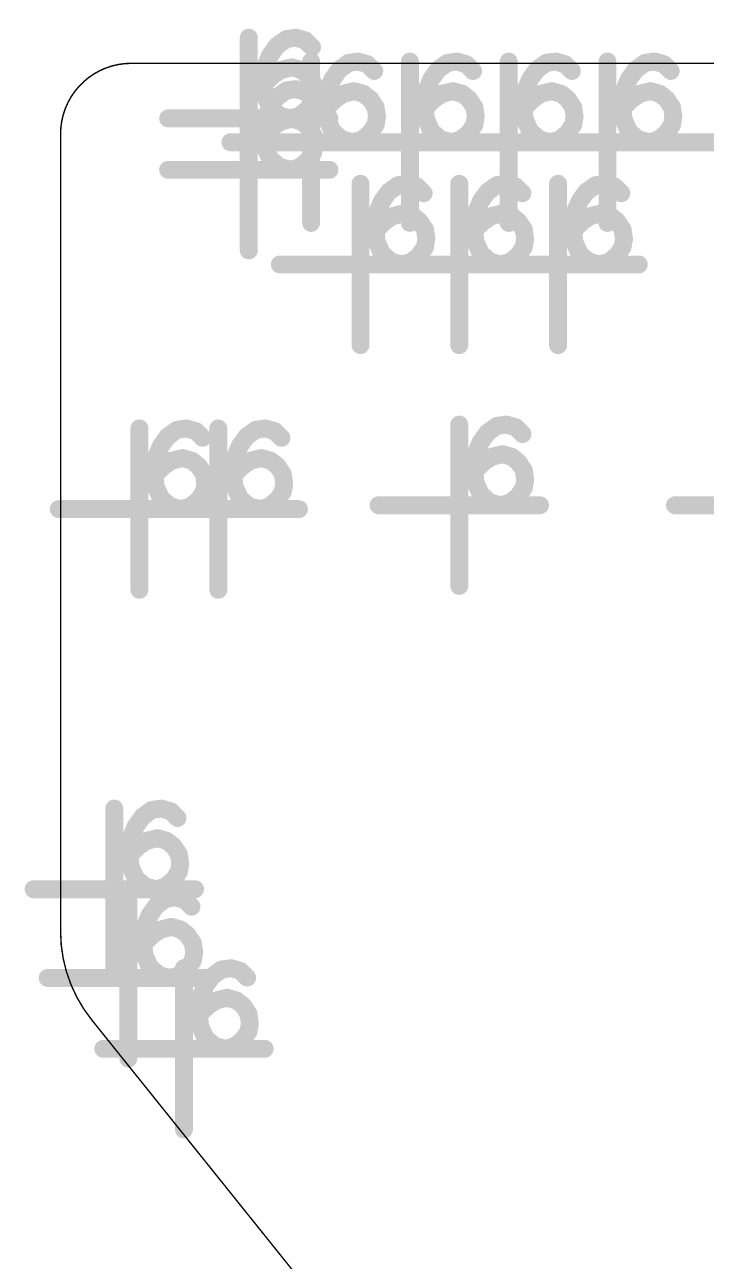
# Model space of a CAD drawing. Header units: millimetres. Extents: x 3362 to 3827, y -139 to 191.
# Drawn here: x 3576.26 to 3581.09, y 81.61 to 90.37 of the extents above; entities that cross this region are included whole.
import ezdxf

# ---------------------------------------------------------------- set-up
doc = ezdxf.new("R2010")
doc.units = ezdxf.units.MM
doc.header["$LTSCALE"] = 23.1
doc.layers.get('0').update_dxf_attribs({"linetype": 'CONTINUOUS'})

# ---------------------------------------------------------------- blocks, each defined once
blk = doc.blocks.new('PAD_R1')
at = {"const_width": 0.5}
blk.add_lwpolyline([(0.25, 0, 1), (-0.25, 0, 1)], format="xyb", close=True, dxfattribs=at)

msp = doc.modelspace()

# ---------------------------------------------------------------- linework, layer by layer
for points, const_width in [([(3577.8439, 90.2772), (3577.8439, 89.1342)], 0.127), ([(3578.0403, 90.2956), (3578.1141, 90.1923)], 0.0821), ([(3578.135, 90.3354), (3578.1527, 90.2097)], 0.0672), ([(3578.228, 90.3288), (3578.1931, 90.2067)], 0.0695), ([(3578.3127, 90.2792), (3578.2229, 90.1894)], 0.0675), ([(3577.9684, 90.2237), (3578.0717, 90.1499)], 0.0818), ([(3577.9236, 90.1452), (3578.0403, 90.0951)], 0.0727), ([(3578.0952, 90.1198), (3578.126, 89.9966)], 0.0785), ([(3578.1995, 90.1192), (3578.1647, 89.9971)], 0.0695), ([(3578.2854, 90.1083), (3578.2854, 88.9653)], 0.127), ([(3578.4817, 90.1267), (3578.5556, 90.0234)], 0.0821), ([(3578.5764, 90.1665), (3578.5942, 90.0408)], 0.0672), ([(3578.6694, 90.1599), (3578.6346, 90.0377)], 0.0695), ([(3578.7542, 90.1103), (3578.6644, 90.0205)], 0.0675), ([(3578.9854, 90.1083), (3578.9854, 88.9653)], 0.127), ([(3579.1817, 90.1267), (3579.2556, 90.0234)], 0.0821), ([(3579.2765, 90.1665), (3579.2942, 90.0408)], 0.0672), ([(3579.3694, 90.1599), (3579.3346, 90.0377)], 0.0695), ([(3579.4542, 90.1103), (3579.3644, 90.0205)], 0.0675), ([(3579.6854, 90.1083), (3579.6854, 88.9653)], 0.127), ([(3579.8818, 90.1267), (3579.9556, 90.0234)], 0.0821), ([(3579.9765, 90.1665), (3579.9942, 90.0408)], 0.0672), ([(3580.0695, 90.1599), (3580.0346, 90.0377)], 0.0695), ([(3580.1542, 90.1103), (3580.0644, 90.0205)], 0.0675), ([(3580.3854, 90.1083), (3580.3854, 88.9653)], 0.127), ([(3580.5818, 90.1267), (3580.6556, 90.0234)], 0.0821), ([(3580.6765, 90.1665), (3580.6943, 90.0408)], 0.0672), ([(3580.7695, 90.1599), (3580.7347, 90.0377)], 0.0695), ([(3580.8543, 90.1103), (3580.7644, 90.0205)], 0.0675), ([(3577.8915, 90.0097), (3578.017, 89.9904)], 0.0754), ([(3577.8991, 90.0591), (3578.0246, 90.0398)], 0.0754), ([(3577.937, 90.022), (3578.0268, 89.9322)], 0.0945), ([(3578.0087, 90.0824), (3578.0791, 89.9768)], 0.0687), ([(3578.279, 90.0791), (3578.1995, 89.9801)], 0.0609), ([(3578.3349, 90.0172), (3578.2292, 89.9468)], 0.0687), ([(3578.4098, 90.0548), (3578.5132, 89.981)], 0.0818), ([(3579.1098, 90.0548), (3579.2132, 89.981)], 0.0818), ([(3579.8099, 90.0548), (3579.9132, 89.981)], 0.0818), ([(3580.5099, 90.0548), (3580.6133, 89.981)], 0.0818), ([(3577.8439, 89.913), (3577.8439, 88.77)], 0.127), ([(3577.8902, 89.9089), (3578.0165, 89.9217)], 0.0955), ([(3578.0403, 89.9314), (3578.1141, 89.8281)], 0.0821), ([(3578.135, 89.9712), (3578.1527, 89.8454)], 0.0672), ([(3578.228, 89.9646), (3578.1931, 89.8424)], 0.0695), ([(3578.3127, 89.915), (3578.2229, 89.8252)], 0.0675), ([(3578.3688, 89.9291), (3578.2431, 89.9109)], 0.0675), ([(3578.365, 89.9763), (3578.4817, 89.9262)], 0.0727), ([(3578.4502, 89.9135), (3578.5206, 89.8079)], 0.0687), ([(3578.5367, 89.9509), (3578.5674, 89.8277)], 0.0785), ([(3578.641, 89.9503), (3578.6061, 89.8282)], 0.0695), ([(3579.0651, 89.9763), (3579.1818, 89.9262)], 0.0727), ([(3579.1502, 89.9135), (3579.2206, 89.8079)], 0.0687), ([(3579.2367, 89.9509), (3579.2675, 89.8277)], 0.0785), ([(3579.341, 89.9503), (3579.3062, 89.8282)], 0.0695), ([(3579.7651, 89.9763), (3579.8818, 89.9262)], 0.0727), ([(3579.8502, 89.9135), (3579.9206, 89.8079)], 0.0687), ([(3579.9367, 89.9509), (3579.9675, 89.8277)], 0.0785), ([(3580.041, 89.9503), (3580.0062, 89.8282)], 0.0695), ([(3580.4651, 89.9763), (3580.5818, 89.9262)], 0.0727), ([(3580.5502, 89.9135), (3580.6207, 89.8079)], 0.0687), ([(3580.6367, 89.9509), (3580.6675, 89.8277)], 0.0785), ([(3580.741, 89.9503), (3580.7062, 89.8282)], 0.0695), ([(3577.9192, 89.7991), (3578.0353, 89.8506)], 0.0939), ([(3577.9684, 89.8595), (3578.0717, 89.7857)], 0.0818), ([(3578.3349, 89.7656), (3578.2292, 89.8361)], 0.0687), ([(3578.3685, 89.8474), (3578.2433, 89.8686)], 0.058), ([(3578.333, 89.8408), (3578.4585, 89.8215)], 0.0754), ([(3578.3406, 89.8902), (3578.4661, 89.8709)], 0.0754), ([(3578.3785, 89.8531), (3578.4683, 89.7633)], 0.0945), ([(3578.7204, 89.9102), (3578.641, 89.8112)], 0.0609), ([(3578.7763, 89.8483), (3578.6707, 89.7778)], 0.0687), ([(3579.033, 89.8408), (3579.1585, 89.8215)], 0.0754), ([(3579.0406, 89.8902), (3579.1661, 89.8709)], 0.0754), ([(3579.0785, 89.8531), (3579.1683, 89.7633)], 0.0945), ([(3579.4205, 89.9102), (3579.341, 89.8112)], 0.0609), ([(3579.4764, 89.8483), (3579.3707, 89.7778)], 0.0687), ([(3579.733, 89.8408), (3579.8585, 89.8215)], 0.0754), ([(3579.7406, 89.8902), (3579.8661, 89.8709)], 0.0754), ([(3579.7786, 89.8531), (3579.8683, 89.7633)], 0.0945), ([(3580.1205, 89.9102), (3580.041, 89.8112)], 0.0609), ([(3580.1764, 89.8483), (3580.0707, 89.7778)], 0.0687), ([(3580.433, 89.8408), (3580.5586, 89.8215)], 0.0754), ([(3580.4406, 89.8902), (3580.5662, 89.8709)], 0.0754), ([(3580.4786, 89.8531), (3580.5684, 89.7633)], 0.0945), ([(3580.8205, 89.9102), (3580.741, 89.8112)], 0.0609), ([(3580.8764, 89.8483), (3580.7707, 89.7778)], 0.0687), ([(3577.9236, 89.781), (3578.0403, 89.7308)], 0.0727), ([(3577.9884, 89.7051), (3578.071, 89.8016)], 0.0879), ([(3578.0858, 89.6537), (3578.1166, 89.7769)], 0.0785), ([(3578.0952, 89.7555), (3578.126, 89.6323)], 0.0785), ([(3578.1901, 89.6542), (3578.1551, 89.7763)], 0.0692), ([(3578.1995, 89.755), (3578.1647, 89.6329)], 0.0695), ([(3578.275, 89.6997), (3578.1938, 89.7974)], 0.0743), ([(3578.3317, 89.74), (3578.458, 89.7528)], 0.0955), ([(3578.8102, 89.7602), (3578.6845, 89.742)], 0.0675), ([(3579.0317, 89.74), (3579.158, 89.7528)], 0.0955), ([(3579.5102, 89.7602), (3579.3846, 89.742)], 0.0675), ([(3579.7317, 89.74), (3579.858, 89.7528)], 0.0955), ([(3580.2103, 89.7602), (3580.0846, 89.742)], 0.0675), ([(3580.4317, 89.74), (3580.5581, 89.7528)], 0.0955), ([(3580.9103, 89.7602), (3580.7846, 89.742)], 0.0675), ([(3578.4154, 89.7057), (3577.2724, 89.7057)], 0.127), ([(3577.8915, 89.6455), (3578.017, 89.6262)], 0.0754), ([(3577.8991, 89.6949), (3578.0246, 89.6756)], 0.0754), ([(3577.937, 89.6578), (3578.0268, 89.568)], 0.0945), ([(3578.0087, 89.7182), (3578.0791, 89.6125)], 0.0687), ([(3578.279, 89.7149), (3578.1995, 89.6158)], 0.0609), ([(3578.3349, 89.653), (3578.2292, 89.5825)], 0.0687), ([(3578.3607, 89.6302), (3578.4767, 89.6817)], 0.0939), ([(3578.7763, 89.5967), (3578.6707, 89.6672)], 0.0687), ([(3578.81, 89.6785), (3578.6848, 89.6997)], 0.058), ([(3579.0607, 89.6302), (3579.1768, 89.6817)], 0.0939), ([(3579.4764, 89.5967), (3579.3707, 89.6672)], 0.0687), ([(3579.51, 89.6785), (3579.3848, 89.6997)], 0.058), ([(3579.7607, 89.6302), (3579.8768, 89.6817)], 0.0939), ([(3580.1764, 89.5967), (3580.0707, 89.6672)], 0.0687), ([(3580.21, 89.6785), (3580.0848, 89.6997)], 0.058), ([(3580.4607, 89.6302), (3580.5768, 89.6817)], 0.0939), ([(3580.8764, 89.5967), (3580.7707, 89.6672)], 0.0687), ([(3580.9101, 89.6785), (3580.7848, 89.6997)], 0.058), ([(3578.8569, 89.5368), (3577.7139, 89.5368)], 0.127), ([(3577.8902, 89.5446), (3578.0165, 89.5575)], 0.0955), ([(3578.3688, 89.5648), (3578.2431, 89.5467)], 0.0675), ([(3579.5569, 89.5368), (3578.4139, 89.5368)], 0.127), ([(3578.4299, 89.5362), (3578.5124, 89.6327)], 0.0879), ([(3578.5273, 89.4848), (3578.5581, 89.608)], 0.0785), ([(3578.6315, 89.4853), (3578.5966, 89.6074)], 0.0692), ([(3578.7165, 89.5308), (3578.6353, 89.6285)], 0.0743), ([(3580.2569, 89.5368), (3579.1139, 89.5368)], 0.127), ([(3579.1299, 89.5362), (3579.2125, 89.6327)], 0.0879), ([(3579.2273, 89.4848), (3579.2581, 89.608)], 0.0785), ([(3579.3315, 89.4853), (3579.2966, 89.6074)], 0.0692), ([(3579.4165, 89.5308), (3579.3353, 89.6285)], 0.0743), ([(3580.9569, 89.5368), (3579.8139, 89.5368)], 0.127), ([(3579.8299, 89.5362), (3579.9125, 89.6327)], 0.0879), ([(3579.9273, 89.4848), (3579.9581, 89.608)], 0.0785), ([(3580.0315, 89.4853), (3579.9966, 89.6074)], 0.0692), ([(3580.1165, 89.5308), (3580.0353, 89.6285)], 0.0743), ([(3580.5299, 89.5362), (3580.6125, 89.6327)], 0.0879), ([(3580.6273, 89.4848), (3580.6581, 89.608)], 0.0785), ([(3581.832, 89.5368), (3580.689, 89.5368)], 0.127), ([(3580.7316, 89.4853), (3580.6966, 89.6074)], 0.0692), ([(3580.8165, 89.5308), (3580.7354, 89.6285)], 0.0743), ([(3577.9192, 89.4349), (3578.0353, 89.4864)], 0.0939), ([(3578.3685, 89.4832), (3578.2433, 89.5044)], 0.058), ([(3577.9884, 89.3409), (3578.071, 89.4374)], 0.0879), ([(3578.0858, 89.2894), (3578.1166, 89.4126)], 0.0785), ([(3578.1901, 89.29), (3578.1551, 89.4121)], 0.0692), ([(3578.275, 89.3355), (3578.1938, 89.4332)], 0.0743), ([(3578.3349, 89.4014), (3578.2292, 89.4719)], 0.0687), ([(3578.4154, 89.3415), (3577.2724, 89.3415)], 0.127), ([(3578.9265, 89.3006), (3578.9442, 89.1749)], 0.0672), ([(3579.6265, 89.3006), (3579.6442, 89.1749)], 0.0672), ([(3580.3265, 89.3006), (3580.3443, 89.1749)], 0.0672), ([(3578.6354, 89.2425), (3578.6354, 88.0995)], 0.127), ([(3578.8317, 89.2608), (3578.9056, 89.1575)], 0.0821), ([(3579.0194, 89.294), (3578.9846, 89.1719)], 0.0695), ([(3579.1042, 89.2444), (3579.0144, 89.1546)], 0.0675), ([(3579.3354, 89.2425), (3579.3354, 88.0995)], 0.127), ([(3579.5318, 89.2608), (3579.6056, 89.1575)], 0.0821), ([(3579.7195, 89.294), (3579.6846, 89.1719)], 0.0695), ([(3579.8042, 89.2444), (3579.7144, 89.1546)], 0.0675), ([(3580.0354, 89.2425), (3580.0354, 88.0995)], 0.127), ([(3580.2318, 89.2608), (3580.3056, 89.1575)], 0.0821), ([(3580.4195, 89.294), (3580.3846, 89.1719)], 0.0695), ([(3580.5042, 89.2444), (3580.4144, 89.1546)], 0.0675), ([(3578.7598, 89.1889), (3578.8632, 89.1151)], 0.0818), ([(3579.4598, 89.1889), (3579.5632, 89.1151)], 0.0818), ([(3580.1599, 89.1889), (3580.2632, 89.1151)], 0.0818), ([(3578.7151, 89.1104), (3578.8318, 89.0603)], 0.0727), ([(3578.8002, 89.0476), (3578.8706, 88.942)], 0.0687), ([(3578.8867, 89.085), (3578.9175, 88.9618)], 0.0785), ([(3578.991, 89.0844), (3578.9561, 88.9623)], 0.0695), ([(3579.0704, 89.0443), (3578.991, 88.9453)], 0.0609), ([(3579.4151, 89.1104), (3579.5318, 89.0603)], 0.0727), ([(3579.5002, 89.0476), (3579.5706, 88.942)], 0.0687), ([(3579.5867, 89.085), (3579.6175, 88.9618)], 0.0785), ([(3579.691, 89.0844), (3579.6562, 88.9623)], 0.0695), ([(3579.7705, 89.0443), (3579.691, 88.9453)], 0.0609), ([(3580.1151, 89.1104), (3580.2318, 89.0603)], 0.0727), ([(3580.2002, 89.0476), (3580.2707, 88.942)], 0.0687), ([(3580.2867, 89.085), (3580.3175, 88.9618)], 0.0785), ([(3580.391, 89.0844), (3580.3562, 88.9623)], 0.0695), ([(3580.4705, 89.0443), (3580.391, 88.9453)], 0.0609), ([(3578.683, 88.9749), (3578.8085, 88.9556)], 0.0754), ([(3578.6906, 89.0243), (3578.8161, 89.005)], 0.0754), ([(3578.7285, 88.9872), (3578.8183, 88.8974)], 0.0945), ([(3579.1263, 88.9824), (3579.0207, 88.912)], 0.0687), ([(3579.383, 88.9749), (3579.5085, 88.9556)], 0.0754), ([(3579.3906, 89.0243), (3579.5161, 89.005)], 0.0754), ([(3579.4285, 88.9872), (3579.5183, 88.8974)], 0.0945), ([(3579.8264, 88.9824), (3579.7207, 88.912)], 0.0687), ([(3580.083, 88.9749), (3580.2086, 88.9556)], 0.0754), ([(3580.0906, 89.0243), (3580.2162, 89.005)], 0.0754), ([(3580.1286, 88.9872), (3580.2184, 88.8974)], 0.0945), ([(3580.5264, 88.9824), (3580.4207, 88.912)], 0.0687), ([(3578.6817, 88.8741), (3578.808, 88.8869)], 0.0955), ([(3579.1602, 88.8943), (3579.0345, 88.8761)], 0.0675), ([(3579.3817, 88.8741), (3579.508, 88.8869)], 0.0955), ([(3579.8603, 88.8943), (3579.7346, 88.8761)], 0.0675), ([(3580.0817, 88.8741), (3580.2081, 88.8869)], 0.0955), ([(3580.5603, 88.8943), (3580.4346, 88.8761)], 0.0675), ([(3578.7107, 88.7643), (3578.8268, 88.8158)], 0.0939), ([(3578.7799, 88.6703), (3578.8624, 88.7668)], 0.0879), ([(3579.1263, 88.7309), (3579.0207, 88.8013)], 0.0687), ([(3579.16, 88.8126), (3579.0348, 88.8338)], 0.058), ([(3579.4107, 88.7643), (3579.5268, 88.8158)], 0.0939), ([(3579.4799, 88.6703), (3579.5625, 88.7668)], 0.0879), ([(3579.8264, 88.7309), (3579.7207, 88.8013)], 0.0687), ([(3579.86, 88.8126), (3579.7348, 88.8338)], 0.058), ([(3580.1107, 88.7643), (3580.2268, 88.8158)], 0.0939), ([(3580.1799, 88.6703), (3580.2625, 88.7668)], 0.0879), ([(3580.5264, 88.7309), (3580.4207, 88.8013)], 0.0687), ([(3580.56, 88.8126), (3580.4348, 88.8338)], 0.058), ([(3579.2069, 88.671), (3578.0639, 88.671)], 0.127), ([(3579.9069, 88.671), (3578.7639, 88.671)], 0.127), ([(3578.8773, 88.6189), (3578.9081, 88.7421)], 0.0785), ([(3578.9815, 88.6194), (3578.9466, 88.7415)], 0.0692), ([(3579.0665, 88.6649), (3578.9853, 88.7626)], 0.0743), ([(3580.6069, 88.671), (3579.4639, 88.671)], 0.127), ([(3579.5773, 88.6189), (3579.6081, 88.7421)], 0.0785), ([(3579.6815, 88.6194), (3579.6466, 88.7415)], 0.0692), ([(3579.7665, 88.6649), (3579.6853, 88.7626)], 0.0743), ([(3580.2773, 88.6189), (3580.3081, 88.7421)], 0.0785), ([(3580.3816, 88.6194), (3580.3466, 88.7415)], 0.0692), ([(3580.4665, 88.6649), (3580.3853, 88.7626)], 0.0743), ([(3577.3603, 87.5678), (3577.378, 87.4421)], 0.0672), ([(3577.4533, 87.5612), (3577.4184, 87.4391)], 0.0695), ([(3577.9191, 87.5678), (3577.9369, 87.4421)], 0.0672), ([(3578.0121, 87.5612), (3577.9772, 87.4391)], 0.0695), ([(3579.3354, 87.5371), (3579.3354, 86.3941)], 0.127), ([(3579.5318, 87.5555), (3579.6056, 87.4522)], 0.0821), ([(3579.6265, 87.5953), (3579.6442, 87.4695)], 0.0672), ([(3579.7195, 87.5886), (3579.6846, 87.4665)], 0.0695), ([(3577.0692, 87.5097), (3577.0692, 86.3667)], 0.127), ([(3577.1937, 87.4561), (3577.297, 87.3824)], 0.0818), ([(3577.2656, 87.528), (3577.3394, 87.4247)], 0.0821), ([(3577.538, 87.5116), (3577.4482, 87.4218)], 0.0675), ([(3577.628, 87.5097), (3577.628, 86.3667)], 0.127), ([(3577.7525, 87.4561), (3577.8558, 87.3824)], 0.0818), ([(3577.8244, 87.528), (3577.8982, 87.4247)], 0.0821), ([(3578.0968, 87.5116), (3578.007, 87.4218)], 0.0675), ([(3579.4598, 87.4836), (3579.5632, 87.4098)], 0.0818), ([(3579.8042, 87.5391), (3579.7144, 87.4493)], 0.0675), ([(3577.1489, 87.3776), (3577.2656, 87.3275)], 0.0727), ([(3577.7077, 87.3776), (3577.8244, 87.3275)], 0.0727), ([(3579.4151, 87.4051), (3579.5318, 87.3549)], 0.0727), ([(3579.5867, 87.3796), (3579.6175, 87.2564)], 0.0785), ([(3579.691, 87.3791), (3579.6562, 87.2569)], 0.0695), ([(3577.1244, 87.2915), (3577.2499, 87.2722)], 0.0754), ([(3577.234, 87.3148), (3577.3044, 87.2092)], 0.0687), ([(3577.3205, 87.3522), (3577.3513, 87.229)], 0.0785), ([(3577.4248, 87.3517), (3577.39, 87.2295)], 0.0695), ([(3577.5043, 87.3115), (3577.4248, 87.2125)], 0.0609), ([(3577.6832, 87.2915), (3577.8087, 87.2722)], 0.0754), ([(3577.7928, 87.3148), (3577.8632, 87.2092)], 0.0687), ([(3577.8793, 87.3522), (3577.9101, 87.229)], 0.0785), ([(3577.9836, 87.3517), (3577.9488, 87.2295)], 0.0695), ([(3578.0631, 87.3115), (3577.9836, 87.2125)], 0.0609), ([(3579.3906, 87.319), (3579.5161, 87.2997)], 0.0754), ([(3579.4285, 87.2819), (3579.5183, 87.1921)], 0.0945), ([(3579.5002, 87.3423), (3579.5706, 87.2366)], 0.0687), ([(3579.7705, 87.339), (3579.691, 87.2399)], 0.0609), ([(3577.1168, 87.2421), (3577.2423, 87.2228)], 0.0754), ([(3577.1623, 87.2545), (3577.2521, 87.1647)], 0.0945), ([(3577.5602, 87.2496), (3577.4545, 87.1792)], 0.0687), ([(3577.6756, 87.2421), (3577.8011, 87.2228)], 0.0754), ([(3577.7211, 87.2545), (3577.8109, 87.1647)], 0.0945), ([(3578.119, 87.2496), (3578.0133, 87.1792)], 0.0687), ([(3579.383, 87.2696), (3579.5085, 87.2503)], 0.0754), ([(3579.8264, 87.277), (3579.7207, 87.2066)], 0.0687), ([(3577.1155, 87.1413), (3577.2418, 87.1541)], 0.0955), ([(3577.5941, 87.1615), (3577.4684, 87.1433)], 0.0675), ([(3577.6743, 87.1413), (3577.8006, 87.1541)], 0.0955), ([(3578.1529, 87.1615), (3578.0272, 87.1433)], 0.0675), ([(3579.3817, 87.1687), (3579.508, 87.1816)], 0.0955), ([(3579.4107, 87.059), (3579.5268, 87.1105)], 0.0939), ([(3579.8603, 87.1889), (3579.7346, 87.1708)], 0.0675), ([(3579.86, 87.1073), (3579.7348, 87.1284)], 0.058), ([(3577.1445, 87.0315), (3577.2606, 87.083)], 0.0939), ([(3577.2137, 86.9375), (3577.2963, 87.034)], 0.0879), ([(3577.5003, 86.9321), (3577.4191, 87.0298)], 0.0743), ([(3577.5602, 86.9981), (3577.4545, 87.0685)], 0.0687), ([(3577.5938, 87.0799), (3577.4686, 87.101)], 0.058), ([(3577.7033, 87.0315), (3577.8194, 87.083)], 0.0939), ([(3577.7725, 86.9375), (3577.8551, 87.034)], 0.0879), ([(3578.0591, 86.9321), (3577.9779, 87.0298)], 0.0743), ([(3578.119, 86.9981), (3578.0133, 87.0685)], 0.0687), ([(3578.1526, 87.0799), (3578.0274, 87.101)], 0.058), ([(3579.4799, 86.965), (3579.5625, 87.0615)], 0.0879), ([(3579.5773, 86.9135), (3579.6081, 87.0367)], 0.0785), ([(3579.6815, 86.9141), (3579.6466, 87.0362)], 0.0692), ([(3579.7665, 86.9595), (3579.6853, 87.0572)], 0.0743), ([(3579.8264, 87.0255), (3579.7207, 87.0959)], 0.0687), ([(3577.6407, 86.9382), (3576.4977, 86.9382)], 0.127), ([(3578.1995, 86.9382), (3577.0565, 86.9382)], 0.127), ([(3577.3111, 86.8861), (3577.3419, 87.0093)], 0.0785), ([(3577.4154, 86.8866), (3577.3804, 87.0087)], 0.0692), ([(3577.8699, 86.8861), (3577.9007, 87.0093)], 0.0785), ([(3577.9742, 86.8866), (3577.9392, 87.0087)], 0.0692), ([(3579.9069, 86.9656), (3578.7639, 86.9656)], 0.127), ([(3582.007, 86.9656), (3580.864, 86.9656)], 0.127), ([(3576.8914, 84.8173), (3576.8914, 83.6743)], 0.127), ([(3577.0878, 84.8356), (3577.1616, 84.7323)], 0.0821), ([(3577.1825, 84.8754), (3577.2002, 84.7497)], 0.0672), ([(3577.2755, 84.8688), (3577.2406, 84.7467)], 0.0695), ([(3577.0159, 84.7637), (3577.1192, 84.69)], 0.0818), ([(3577.3602, 84.8192), (3577.2704, 84.7294)], 0.0675), ([(3576.9711, 84.6852), (3577.0878, 84.6351)], 0.0727), ([(3577.1427, 84.6598), (3577.1735, 84.5366)], 0.0785), ([(3577.247, 84.6593), (3577.2122, 84.5371)], 0.0695), ([(3576.9466, 84.5991), (3577.0721, 84.5798)], 0.0754), ([(3576.9845, 84.5621), (3577.0743, 84.4723)], 0.0945), ([(3577.0562, 84.6224), (3577.1266, 84.5168)], 0.0687), ([(3577.3265, 84.6191), (3577.247, 84.5201)], 0.0609), ([(3576.939, 84.5497), (3577.0645, 84.5304)], 0.0754), ([(3577.3824, 84.5572), (3577.2767, 84.4868)], 0.0687), ([(3576.9377, 84.4489), (3577.064, 84.4617)], 0.0955), ([(3576.9667, 84.3391), (3577.0828, 84.3906)], 0.0939), ([(3577.4163, 84.4691), (3577.2906, 84.4509)], 0.0675), ([(3577.416, 84.3875), (3577.2908, 84.4086)], 0.058), ([(3577.0359, 84.2451), (3577.1185, 84.3416)], 0.0879), ([(3577.1333, 84.1937), (3577.1641, 84.3169)], 0.0785), ([(3577.2375, 84.1942), (3577.2026, 84.3163)], 0.0692), ([(3577.3225, 84.2397), (3577.2413, 84.3374)], 0.0743), ([(3577.3824, 84.3057), (3577.2767, 84.3761)], 0.0687), ([(3577.4629, 84.2458), (3576.3199, 84.2458)], 0.127), ([(3577.2816, 84.247), (3577.2993, 84.1213)], 0.0672), ([(3577.3745, 84.2404), (3577.3397, 84.1183)], 0.0695), ([(3576.9905, 84.1889), (3576.9905, 83.0459)], 0.127), ([(3577.1149, 84.1353), (3577.2183, 84.0616)], 0.0818), ([(3577.1868, 84.2073), (3577.2607, 84.1039)], 0.0821), ([(3577.4593, 84.1908), (3577.3695, 84.101)], 0.0675), ([(3577.0702, 84.0568), (3577.1869, 84.0067)], 0.0727), ([(3577.0457, 83.9707), (3577.1712, 83.9514)], 0.0754), ([(3577.1553, 83.994), (3577.2257, 83.8884)], 0.0687), ([(3577.2418, 84.0314), (3577.2726, 83.9082)], 0.0785), ([(3577.3461, 84.0309), (3577.3112, 83.9087)], 0.0695), ([(3577.4255, 83.9907), (3577.3461, 83.8917)], 0.0609), ([(3577.0381, 83.9213), (3577.1636, 83.902)], 0.0754), ([(3577.0836, 83.9337), (3577.1734, 83.8439)], 0.0945), ([(3577.4814, 83.9288), (3577.3758, 83.8584)], 0.0687), ([(3577.0368, 83.8205), (3577.1631, 83.8333)], 0.0955), ([(3577.5153, 83.8407), (3577.3896, 83.8225)], 0.0675), ([(3577.0658, 83.7107), (3577.1819, 83.7622)], 0.0939), ([(3577.135, 83.6167), (3577.2175, 83.7132)], 0.0879), ([(3577.2324, 83.5653), (3577.2632, 83.6885)], 0.0785), ([(3577.4216, 83.6113), (3577.3404, 83.709)], 0.0743), ([(3577.3847, 83.687), (3577.3847, 82.544)], 0.127), ([(3577.4814, 83.6773), (3577.3758, 83.7477)], 0.0687), ([(3577.5151, 83.7591), (3577.3899, 83.7802)], 0.058), ([(3577.581, 83.7053), (3577.6549, 83.602)], 0.0821), ([(3577.6758, 83.7451), (3577.6935, 83.6194)], 0.0672), ([(3577.7687, 83.7385), (3577.7339, 83.6164)], 0.0695), ([(3577.562, 83.6174), (3576.419, 83.6174)], 0.127), ([(3577.3366, 83.5658), (3577.3017, 83.6879)], 0.0692), ([(3577.5091, 83.6334), (3577.6125, 83.5597)], 0.0818), ([(3577.8535, 83.6889), (3577.7637, 83.5991)], 0.0675), ([(3577.4644, 83.5549), (3577.5811, 83.5048)], 0.0727), ([(3577.636, 83.5295), (3577.6668, 83.4063)], 0.0785), ([(3577.7403, 83.529), (3577.7054, 83.4068)], 0.0695), ([(3577.4399, 83.4688), (3577.5654, 83.4495)], 0.0754), ([(3577.4778, 83.4318), (3577.5676, 83.342)], 0.0945), ([(3577.5495, 83.4921), (3577.6199, 83.3865)], 0.0687), ([(3577.8197, 83.4888), (3577.7403, 83.3898)], 0.0609), ([(3577.431, 83.3186), (3577.5573, 83.3314)], 0.0955), ([(3577.4323, 83.4194), (3577.5578, 83.4001)], 0.0754), ([(3577.8756, 83.4269), (3577.77, 83.3565)], 0.0687), ([(3577.46, 83.2088), (3577.5761, 83.2603)], 0.0939), ([(3577.9095, 83.3388), (3577.7838, 83.3206)], 0.0675), ([(3577.9093, 83.2572), (3577.7841, 83.2783)], 0.058), ([(3577.5292, 83.1148), (3577.6117, 83.2113)], 0.0879), ([(3577.6266, 83.0634), (3577.6574, 83.1866)], 0.0785), ([(3577.7308, 83.0639), (3577.6959, 83.186)], 0.0692), ([(3577.8158, 83.1094), (3577.7346, 83.2071)], 0.0743), ([(3577.8756, 83.1754), (3577.77, 83.2458)], 0.0687), ([(3577.9562, 83.1155), (3576.8132, 83.1155)], 0.127)]:
    msp.add_lwpolyline(points, dxfattribs=dict(const_width=const_width))
at = {"const_width": 0.0102}
msp.add_lwpolyline([(3577.0105, 90.0956, 0.414218), (3576.5104, 89.5955), (3576.5104, 83.9473, 0.170767), (3576.7306, 83.3212), (3579.3204, 80.0954), (3579.3204, 65.2755, 0.414365), (3579.8205, 64.7756), (3589.0204, 64.7756, 0.414366), (3589.5205, 65.2755), (3589.5205, 78.0886, 0.266384), (3590.0153, 78.9516), (3590.0153, 84.0885, 0.414215), (3589.0153, 85.0885), (3586.7105, 85.0885), (3586.7105, 89.5955, 0.414219), (3586.2104, 90.0956)], format="xyb", close=True, dxfattribs=at)

# ---------------------------------------------------------------- block references
at = {"xscale": 0.127, "yscale": 0.127}
for p in [(3577.8439, 90.2772), (3578.1106, 90.2678), (3578.1772, 90.2772), (3578.244, 90.2582), (3577.9963, 90.1535), (3578.0438, 90.2201), (3578.2917, 90.2104), (3577.9676, 90.0867), (3578.1487, 90.0677), (3578.2854, 90.1083), (3578.5521, 90.0989), (3578.6186, 90.1083), (3578.6854, 90.0893), (3578.9854, 90.1083), (3579.2521, 90.0989), (3579.3186, 90.1083), (3579.3854, 90.0893), (3579.6854, 90.1083), (3579.9521, 90.0989), (3580.0187, 90.1083), (3580.0855, 90.0893), (3580.3854, 90.1083), (3580.6521, 90.0989), (3580.7187, 90.1083), (3580.7855, 90.0893), (3578.0154, 90.0105), (3578.0725, 90.0486), (3578.2155, 90.0486), (3578.263, 90.0105), (3578.4378, 89.9846), (3578.4853, 90.0512), (3578.7332, 90.0415), (3579.1378, 89.9846), (3579.1853, 90.0512), (3579.4332, 90.0415), (3579.8378, 89.9846), (3579.8853, 90.0512), (3580.1332, 90.0415), (3580.5378, 89.9846), (3580.5853, 90.0512), (3580.8332, 90.0415), (3577.8439, 89.913), (3577.9485, 89.9628), (3577.9485, 89.9437), (3578.1106, 89.9036), (3578.1772, 89.913), (3578.244, 89.894), (3578.3011, 89.9534), (3578.3108, 89.8866), (3578.4091, 89.9178), (3578.5902, 89.8988), (3579.1091, 89.9178), (3579.2902, 89.8988), (3579.8091, 89.9178), (3579.9902, 89.8988), (3580.5091, 89.9178), (3580.6902, 89.8988), (3577.9582, 89.8678), (3578.0438, 89.8559), (3578.2917, 89.8462), (3578.3011, 89.8294), (3578.4568, 89.8416), (3578.514, 89.8797), (3578.657, 89.8797), (3578.7045, 89.8416), (3579.1568, 89.8416), (3579.214, 89.8797), (3579.357, 89.8797), (3579.4045, 89.8416), (3579.8569, 89.8416), (3579.914, 89.8797), (3580.057, 89.8797), (3580.1045, 89.8416), (3580.5569, 89.8416), (3580.614, 89.8797), (3580.757, 89.8797), (3580.8045, 89.8416), (3577.9676, 89.7225), (3577.9963, 89.7893), (3577.9963, 89.7819), (3578.0631, 89.7248), (3578.2059, 89.7248), (3578.263, 89.7723), (3578.39, 89.7939), (3578.39, 89.7748), (3578.7426, 89.7845), (3578.7522, 89.7177), (3579.09, 89.7939), (3579.09, 89.7748), (3579.4426, 89.7845), (3579.4522, 89.7177), (3579.79, 89.7939), (3579.79, 89.7748), (3580.1426, 89.7845), (3580.1523, 89.7177), (3580.4901, 89.7939), (3580.4901, 89.7748), (3580.8426, 89.7845), (3580.8523, 89.7177), (3577.2724, 89.7057), (3578.0154, 89.6463), (3578.0725, 89.6844), (3578.1393, 89.7057), (3578.1487, 89.7035), (3578.2155, 89.6844), (3578.263, 89.6463), (3578.3997, 89.6989), (3578.4154, 89.7057), (3578.7426, 89.6605), (3579.0997, 89.6989), (3579.4426, 89.6605), (3579.7997, 89.6989), (3580.1426, 89.6605), (3580.4997, 89.6989), (3580.8426, 89.6605), (3577.7139, 89.5368), (3577.9485, 89.5986), (3577.9485, 89.5795), (3578.3011, 89.5892), (3578.4139, 89.5368), (3578.4378, 89.613), (3578.5046, 89.5559), (3578.5808, 89.5368), (3578.6473, 89.5559), (3578.7045, 89.6034), (3578.8569, 89.5368), (3579.1139, 89.5368), (3579.1378, 89.613), (3579.2046, 89.5559), (3579.2808, 89.5368), (3579.3473, 89.5559), (3579.4045, 89.6034), (3579.5569, 89.5368), (3579.8139, 89.5368), (3579.8378, 89.613), (3579.9046, 89.5559), (3579.9808, 89.5368), (3580.0474, 89.5559), (3580.1045, 89.6034), (3580.2569, 89.5368), (3580.5378, 89.613), (3580.6046, 89.5559), (3580.6808, 89.5368), (3580.689, 89.5368), (3580.7474, 89.5559), (3580.8045, 89.6034), (3580.9569, 89.5368), (3577.9582, 89.5036), (3578.3011, 89.4652), (3578.3108, 89.5224), (3577.9963, 89.4177), (3578.0631, 89.3606), (3578.2059, 89.3606), (3578.263, 89.4081), (3577.2724, 89.3415), (3578.1393, 89.3415), (3578.4154, 89.3415), (3578.6354, 89.2425), (3578.8353, 89.1853), (3578.9021, 89.2331), (3578.9686, 89.2425), (3579.0354, 89.2234), (3579.3354, 89.2425), (3579.5353, 89.1853), (3579.6021, 89.2331), (3579.6686, 89.2425), (3579.7354, 89.2234), (3580.0354, 89.2425), (3580.2353, 89.1853), (3580.3021, 89.2331), (3580.3687, 89.2425), (3580.4355, 89.2234), (3577.8439, 89.1342), (3578.7878, 89.1188), (3579.0832, 89.1756), (3579.4878, 89.1188), (3579.7832, 89.1756), (3580.1878, 89.1188), (3580.4832, 89.1756), (3578.7591, 89.052), (3578.864, 89.0139), (3578.9402, 89.0329), (3579.007, 89.0139), (3579.4591, 89.052), (3579.564, 89.0139), (3579.6402, 89.0329), (3579.707, 89.0139), (3580.1591, 89.052), (3580.264, 89.0139), (3580.3402, 89.0329), (3580.407, 89.0139), (3578.2854, 88.9653), (3578.74, 88.928), (3578.8068, 88.9758), (3578.9854, 88.9653), (3579.0545, 88.9758), (3579.44, 88.928), (3579.5068, 88.9758), (3579.6854, 88.9653), (3579.7545, 88.9758), (3580.1401, 88.928), (3580.2069, 88.9758), (3580.3854, 88.9653), (3580.4545, 88.9758), (3578.74, 88.9089), (3578.7497, 88.833), (3579.0926, 88.9186), (3579.1022, 88.8518), (3579.44, 88.9089), (3579.4497, 88.833), (3579.7926, 88.9186), (3579.8022, 88.8518), (3580.1401, 88.9089), (3580.1497, 88.833), (3580.4926, 88.9186), (3580.5023, 88.8518), (3577.8439, 88.77), (3578.7878, 88.7472), (3579.0926, 88.7946), (3579.4878, 88.7472), (3579.7926, 88.7946), (3580.1878, 88.7472), (3580.4926, 88.7946), (3578.0639, 88.671), (3578.7639, 88.671), (3578.8546, 88.69), (3578.9308, 88.671), (3578.9973, 88.69), (3579.0545, 88.7375), (3579.2069, 88.671), (3579.4639, 88.671), (3579.5546, 88.69), (3579.6308, 88.671), (3579.6973, 88.69), (3579.7545, 88.7375), (3579.9069, 88.671), (3580.2546, 88.69), (3580.3308, 88.671), (3580.3974, 88.69), (3580.4545, 88.7375), (3580.6069, 88.671), (3578.6354, 88.0995), (3579.3354, 88.0995), (3580.0354, 88.0995), (3579.3354, 87.5371), (3579.6021, 87.5277), (3579.6686, 87.5371), (3579.7354, 87.518), (3577.0692, 87.5097), (3577.2691, 87.4525), (3577.3359, 87.5003), (3577.4024, 87.5097), (3577.4693, 87.4906), (3577.517, 87.4429), (3577.628, 87.5097), (3577.8279, 87.4525), (3577.8947, 87.5003), (3577.9612, 87.5097), (3578.0281, 87.4906), (3578.0758, 87.4429), (3579.5353, 87.4799), (3579.7832, 87.4703), (3577.2216, 87.386), (3577.7804, 87.386), (3579.4591, 87.3466), (3579.4878, 87.4134), (3577.1929, 87.3192), (3577.2978, 87.2811), (3577.374, 87.3001), (3577.4408, 87.2811), (3577.7517, 87.3192), (3577.8566, 87.2811), (3577.9328, 87.3001), (3577.9996, 87.2811), (3579.5068, 87.2704), (3579.564, 87.3085), (3579.6402, 87.3275), (3579.707, 87.3085), (3579.7545, 87.2704), (3577.1738, 87.1952), (3577.1738, 87.1762), (3577.2407, 87.243), (3577.4883, 87.243), (3577.5264, 87.1858), (3577.7326, 87.1952), (3577.7326, 87.1762), (3577.7995, 87.243), (3578.0471, 87.243), (3578.0852, 87.1858), (3579.44, 87.2226), (3579.44, 87.2036), (3579.7926, 87.2132), (3577.1835, 87.1002), (3577.5361, 87.119), (3577.7423, 87.1002), (3578.0949, 87.119), (3579.4497, 87.1276), (3579.7926, 87.0893), (3579.8022, 87.1464), (3577.2216, 87.0144), (3577.4883, 87.0047), (3577.5264, 87.0619), (3577.7804, 87.0144), (3578.0471, 87.0047), (3578.0852, 87.0619), (3579.4878, 87.0418), (3579.7545, 87.0321), (3576.4977, 86.9382), (3577.0565, 86.9382), (3577.2884, 86.9572), (3577.3646, 86.9382), (3577.4312, 86.9572), (3577.6407, 86.9382), (3577.8472, 86.9572), (3577.9234, 86.9382), (3577.99, 86.9572), (3578.1995, 86.9382), (3578.7639, 86.9656), (3579.5546, 86.9846), (3579.6308, 86.9656), (3579.6973, 86.9846), (3579.9069, 86.9656), (3580.864, 86.9656), (3579.3354, 86.3941), (3577.0692, 86.3667), (3577.628, 86.3667), (3576.8914, 84.8173), (3577.1581, 84.8079), (3577.2246, 84.8173), (3577.0913, 84.7601), (3577.2915, 84.7982), (3577.3392, 84.7505), (3577.0438, 84.6936), (3577.0151, 84.6268), (3577.0629, 84.5506), (3577.12, 84.5887), (3577.1962, 84.6077), (3577.263, 84.5887), (3577.3105, 84.5506), (3576.996, 84.5028), (3576.996, 84.4838), (3577.3486, 84.4934), (3577.0057, 84.4078), (3577.3486, 84.3695), (3577.3583, 84.4266), (3577.0438, 84.322), (3577.3105, 84.3123), (3576.3199, 84.2458), (3577.1106, 84.2648), (3577.1868, 84.2458), (3577.2534, 84.2648), (3577.4629, 84.2458), (3576.9905, 84.1889), (3577.1904, 84.1317), (3577.2572, 84.1795), (3577.3237, 84.1889), (3577.3905, 84.1698), (3577.4383, 84.1221), (3577.1429, 84.0652), (3577.1142, 83.9984), (3577.2191, 83.9603), (3577.2953, 83.9793), (3577.3621, 83.9603), (3577.0951, 83.8744), (3577.0951, 83.8554), (3577.1619, 83.9222), (3577.4096, 83.9222), (3577.4477, 83.865), (3577.1048, 83.7794), (3577.4573, 83.7982), (3576.8914, 83.6743), (3577.1429, 83.6936), (3577.3847, 83.687), (3577.4096, 83.6839), (3577.4477, 83.7411), (3577.6514, 83.6776), (3577.7179, 83.687), (3577.7847, 83.6679), (3576.419, 83.6174), (3577.2097, 83.6364), (3577.2859, 83.6174), (3577.3524, 83.6364), (3577.562, 83.6174), (3577.5846, 83.6298), (3577.8325, 83.6202), (3577.5084, 83.4965), (3577.5371, 83.5633), (3577.5561, 83.4203), (3577.6133, 83.4584), (3577.6895, 83.4774), (3577.7563, 83.4584), (3577.8038, 83.4203), (3577.4893, 83.3725), (3577.4893, 83.3535), (3577.8419, 83.3631), (3577.499, 83.2775), (3577.8419, 83.2392), (3577.8515, 83.2963), (3577.5371, 83.1917), (3577.8038, 83.182), (3576.8132, 83.1155), (3577.6039, 83.1345), (3577.6801, 83.1155), (3577.7466, 83.1345), (3577.9562, 83.1155), (3576.9905, 83.0459), (3577.3847, 82.544)]:
    msp.add_blockref('PAD_R1', p, dxfattribs=at)

doc.saveas('drawing.dxf')
